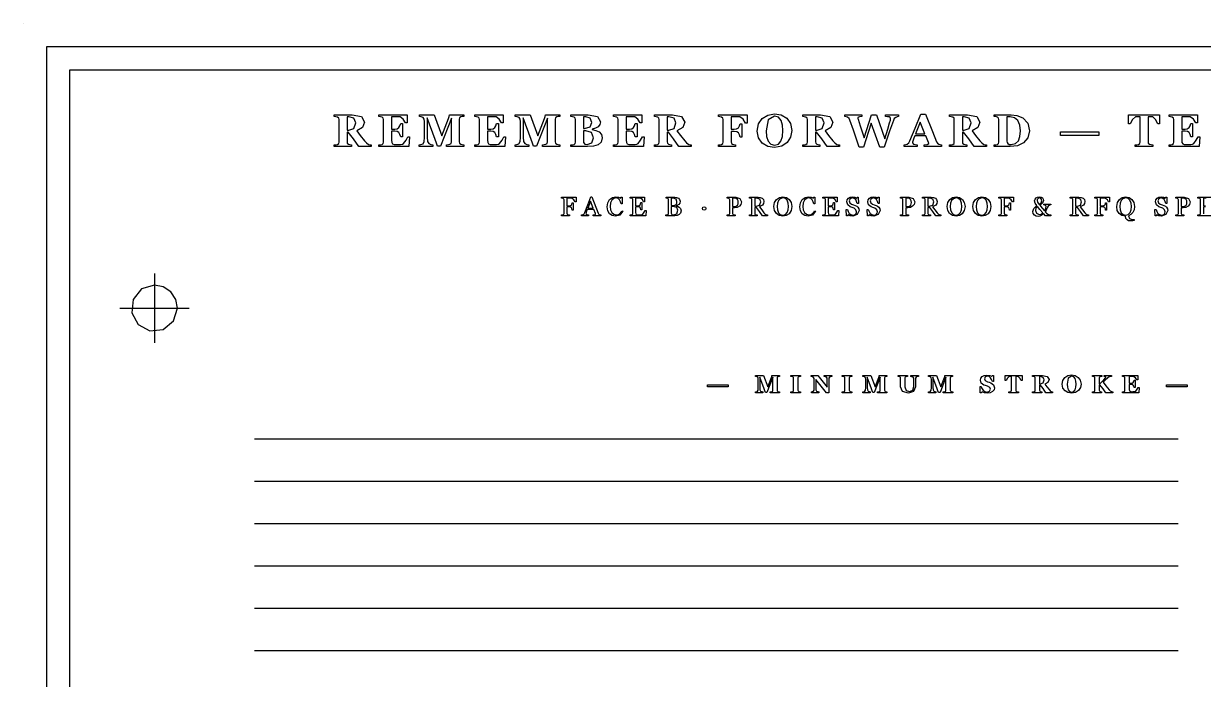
# Model space of a CAD drawing. Extents: x 0 to 118, y 2 to 170.
# Drawn here: x 0 to 76.6, y 127.4 to 170 of the extents above; entities that cross this region are included whole.
import ezdxf

# ---------------------------------------------------------------- set-up
doc = ezdxf.new("R2010")
doc.units = 0

msp = doc.modelspace()

# ---------------------------------------------------------------- linework, layer by layer
at = {"layer": 'Layer 1', "color": 7}
for points in [[(0, 170), (0, 170), (0, 170), (0, 170), (0, 170)], [(1.5, 168.5), (118.5, 168.5), (118.5, 1.5), (1.5, 1.5), (1.5, 168.5)], [(3, 167), (117, 167), (117, 3), (3, 3), (3, 167)], [(22.570557, 162), (21.773682, 162), (21.429443, 162.503906), (21.0896, 162.9375), (21.009033, 162.9375), (21.009033, 162.306152), (21.028076, 162.216797), (21.104248, 162.155273), (21.190673, 162.130371), (21.293213, 162.114259), (21.293213, 162), (20.184326, 162), (20.184326, 162.114258), (20.295654, 162.125975), (20.395263, 162.146483), (20.46997, 162.205076), (20.489013, 162.297361), (20.489013, 163.76367), (20.4729, 163.851561), (20.395264, 163.913084), (20.283935, 163.945311), (20.184326, 163.964353), (20.184326, 164.078611), (21.350342, 164.078611), (21.943603, 163.955564), (22.147217, 163.586423), (22.02124, 163.234861), (21.640381, 163.028318), (21.871826, 162.72949), (22.148682, 162.382322), (22.271728, 162.241697), (22.410889, 162.140623), (22.495849, 162.123045), (22.570557, 162.114255), (22.570557, 162)], [(24.91919, 163.54834), (24.807861, 163.54834), (24.661377, 163.788575), (24.454834, 163.93213), (24.331787, 163.943847), (24.202881, 163.946777), (23.901123, 163.946777), (23.901123, 163.144043), (24.11499, 163.144043), (24.261475, 163.163085), (24.381592, 163.236327), (24.448975, 163.35498), (24.494385, 163.502929), (24.605713, 163.502929), (24.605713, 162.635741), (24.494385, 162.635741), (24.448975, 162.78955), (24.381592, 162.918456), (24.267334, 162.990234), (24.11499, 163.010741), (23.901123, 163.010741), (23.901123, 162.41162), (23.914308, 162.262206), (23.967042, 162.17871), (24.066652, 162.142089), (24.240968, 162.133299), (24.364015, 162.134774), (24.489992, 162.143564), (24.604249, 162.165536), (24.684816, 162.208017), (24.843019, 162.426278), (24.958742, 162.64747), (25.065675, 162.64747), (25.026122, 162), (23.076416, 162), (23.076416, 162.114258), (23.187744, 162.125975), (23.287353, 162.146483), (23.36206, 162.205076), (23.381103, 162.297361), (23.381103, 163.76367), (23.364991, 163.850096), (23.287354, 163.913084), (23.18042, 163.945311), (23.076416, 163.964353), (23.076416, 164.078611), (24.91919, 164.078611), (24.91919, 163.54834)], [(28.596435, 162), (27.46997, 162), (27.46997, 162.114258), (27.591552, 162.128905), (27.691162, 162.150878), (27.7688, 162.210936), (27.792225, 162.307616), (27.792225, 163.86035), (27.07738, 162.03369), (26.89281, 162.03369), (26.826892, 162.225585), (26.743395, 162.455565), (26.217517, 163.883788), (26.217517, 162.619628), (26.240942, 162.342772), (26.320042, 162.205077), (26.450415, 162.146483), (26.583715, 162.114257), (26.583715, 162), (25.69016, 162), (25.69016, 162.114258), (25.808812, 162.1333), (25.945042, 162.1875), (26.024145, 162.325195), (26.044645, 162.603515), (26.044645, 163.6333), (26.02122, 163.788574), (25.950907, 163.888183), (25.83079, 163.946777), (25.70628, 163.964354), (25.70628, 164.078612), (26.662822, 164.078612), (27.175517, 162.706053), (27.607645, 163.820799), (27.650127, 163.967284), (27.672102, 164.078612), (28.593487, 164.078612), (28.593487, 163.964354), (28.495345, 163.952637), (28.3972, 163.929199), (28.321027, 163.869141), (28.303452, 163.77832), (28.303452, 162.306152), (28.321027, 162.216797), (28.3972, 162.155273), (28.492415, 162.130371), (28.596417, 162.114259), (28.596435, 162)], [(31.153075, 163.54834), (31.041747, 163.54834), (30.895263, 163.788574), (30.68872, 163.932129), (30.565675, 163.943847), (30.436767, 163.946776), (30.13501, 163.946776), (30.13501, 163.144042), (30.348877, 163.144042), (30.495362, 163.163085), (30.615477, 163.236327), (30.682862, 163.354979), (30.728272, 163.502928), (30.8396, 163.502928), (30.8396, 162.635741), (30.728272, 162.635741), (30.682862, 162.789549), (30.615477, 162.918456), (30.50122, 162.990233), (30.348877, 163.010741), (30.13501, 163.010741), (30.13501, 162.41162), (30.148185, 162.262205), (30.20092, 162.178709), (30.30053, 162.142088), (30.474845, 162.133298), (30.597892, 162.134773), (30.72387, 162.143563), (30.838127, 162.165536), (30.918692, 162.208016), (31.076897, 162.426278), (31.19262, 162.647469), (31.299552, 162.647469), (31.26001, 162), (29.310303, 162), (29.310303, 162.114258), (29.42163, 162.125975), (29.52124, 162.146483), (29.595948, 162.205076), (29.614998, 162.297361), (29.614998, 163.76367), (29.598897, 163.850096), (29.52126, 163.913084), (29.414327, 163.945311), (29.310322, 163.964353), (29.310322, 164.078611), (31.153095, 164.078611), (31.153075, 163.54834)], [(34.830323, 162), (33.703857, 162), (33.703857, 162.114258), (33.82544, 162.128905), (33.92505, 162.150878), (34.002685, 162.210936), (34.02611, 162.307616), (34.02611, 163.86035), (33.311267, 162.03369), (33.126697, 162.03369), (33.060778, 162.225585), (32.977283, 162.455565), (32.451403, 163.883788), (32.451403, 162.619628), (32.474828, 162.342772), (32.55393, 162.205077), (32.6843, 162.146483), (32.817602, 162.114257), (32.817602, 162), (31.924048, 162), (31.924048, 162.114258), (32.0427, 162.1333), (32.17893, 162.1875), (32.258032, 162.325195), (32.278532, 162.603515), (32.278532, 163.6333), (32.255107, 163.788574), (32.184795, 163.888183), (32.064677, 163.946777), (31.940165, 163.964354), (31.940165, 164.078612), (32.896707, 164.078612), (33.409405, 162.706053), (33.841532, 163.820799), (33.884012, 163.967284), (33.905987, 164.078612), (34.827375, 164.078612), (34.827375, 163.964354), (34.72923, 163.952637), (34.631085, 163.929199), (34.554915, 163.869141), (34.53734, 163.77832), (34.53734, 162.306152), (34.554915, 162.216797), (34.631085, 162.155273), (34.7263, 162.130371), (34.830305, 162.114259), (34.830323, 162)], [(37.379638, 162.953613), (37.531982, 162.791016), (37.590575, 162.5625), (37.523193, 162.294433), (37.332763, 162.123047), (37.028075, 162.027832), (36.62378, 162), (35.54419, 162), (35.54419, 162.114258), (35.658447, 162.12744), (35.755127, 162.147948), (35.82837, 162.205077), (35.84887, 162.298827), (35.84887, 163.76367), (35.832745, 163.851561), (35.75511, 163.913084), (35.64964, 163.943846), (35.544172, 163.964354), (35.544172, 164.078611), (36.673567, 164.078611), (37.2888, 163.961424), (37.477765, 163.615721), (37.435285, 163.429686), (37.313702, 163.29199), (37.142317, 163.19824), (36.92845, 163.132322), (36.92845, 163.10449), (37.165755, 163.053221), (37.37962, 162.953611), (37.379638, 162.953613)], [(40.158935, 163.54834), (40.047607, 163.54834), (39.901122, 163.788574), (39.69458, 163.932129), (39.571533, 163.943847), (39.442628, 163.946776), (39.14087, 163.946776), (39.14087, 163.144042), (39.354737, 163.144042), (39.50122, 163.163085), (39.621337, 163.236327), (39.68872, 163.354979), (39.73413, 163.502928), (39.84546, 163.502928), (39.84546, 162.635741), (39.73413, 162.635741), (39.68872, 162.789549), (39.621337, 162.918456), (39.50708, 162.990233), (39.354737, 163.010741), (39.14087, 163.010741), (39.14087, 162.41162), (39.154045, 162.262205), (39.20678, 162.178709), (39.30639, 162.142088), (39.480705, 162.133298), (39.603752, 162.134773), (39.72973, 162.143563), (39.843987, 162.165536), (39.924552, 162.208016), (40.082755, 162.426278), (40.19848, 162.647469), (40.305412, 162.647469), (40.26587, 162), (38.316162, 162), (38.316162, 162.114258), (38.42749, 162.125975), (38.5271, 162.146483), (38.601807, 162.205076), (38.620857, 162.297361), (38.620857, 163.76367), (38.604757, 163.850096), (38.52712, 163.913084), (38.420185, 163.945311), (38.316182, 163.964353), (38.316182, 164.078611), (40.158955, 164.078611), (40.158935, 163.54834)], [(43.365967, 162), (42.569092, 162), (42.224852, 162.503906), (41.88501, 162.9375), (41.804442, 162.9375), (41.804442, 162.306152), (41.823492, 162.216797), (41.899662, 162.155273), (41.98609, 162.130371), (42.088627, 162.114259), (42.088627, 162), (40.979742, 162), (40.979742, 162.114258), (41.09107, 162.125975), (41.19068, 162.146483), (41.265385, 162.205076), (41.284435, 162.297361), (41.284435, 163.76367), (41.26831, 163.851561), (41.190675, 163.913084), (41.079345, 163.945311), (40.979737, 163.964353), (40.979737, 164.078611), (42.145752, 164.078611), (42.739012, 163.955564), (42.942627, 163.586423), (42.81665, 163.234861), (42.43579, 163.028318), (42.667237, 162.72949), (42.944092, 162.382322), (43.067137, 162.241697), (43.2063, 162.140623), (43.29126, 162.123045), (43.365967, 162.114255), (43.365967, 162)], [(47.00122, 163.523438), (46.888427, 163.523438), (46.73755, 163.78125), (46.533935, 163.932129), (46.416747, 163.942384), (46.281982, 163.946779), (45.958253, 163.946779), (45.958253, 163.130862), (46.164795, 163.130862), (46.317138, 163.149904), (46.431398, 163.221681), (46.50171, 163.343264), (46.54419, 163.491213), (46.655518, 163.491213), (46.655518, 162.616701), (46.54419, 162.616701), (46.49878, 162.776369), (46.431398, 162.902345), (46.322997, 162.971193), (46.164795, 162.994631), (45.958253, 162.994631), (45.958253, 162.306154), (45.977303, 162.215334), (46.053475, 162.155275), (46.141365, 162.130373), (46.254157, 162.11426), (46.254157, 162), (45.133553, 162), (45.133553, 162.114258), (45.246345, 162.125975), (45.34449, 162.146483), (45.417732, 162.203611), (45.438232, 162.297361), (45.438232, 163.76367), (45.419182, 163.850096), (45.344475, 163.913084), (45.236077, 163.945311), (45.133537, 163.964353), (45.133537, 164.078611), (47.001212, 164.078611), (47.00122, 163.523438)], [(49.568115, 163.847168), (49.81128, 163.507325), (49.9021, 163.053223), (49.825927, 162.621094), (49.6062, 162.268067), (49.25171, 162.027832), (48.766845, 161.942871), (48.337648, 162.017579), (47.98169, 162.234375), (47.73999, 162.572754), (47.650635, 163.016602), (47.73706, 163.478027), (47.977295, 163.833985), (48.334717, 164.056641), (48.7771, 164.135742), (49.213622, 164.059571), (49.568115, 163.847168), (49.568115, 163.847168)], [(52.993408, 162), (52.196533, 162), (51.852295, 162.503906), (51.51245, 162.9375), (51.431885, 162.9375), (51.431885, 162.306152), (51.450935, 162.216797), (51.527108, 162.155273), (51.613533, 162.130371), (51.716073, 162.114259), (51.716073, 162), (50.607185, 162), (50.607185, 162.114258), (50.718513, 162.125975), (50.818123, 162.146483), (50.89283, 162.205076), (50.91188, 162.297361), (50.91188, 163.76367), (50.89578, 163.851561), (50.818143, 163.913084), (50.706815, 163.945311), (50.607205, 163.964353), (50.607205, 164.078611), (51.77322, 164.078611), (52.366483, 163.955564), (52.570095, 163.586423), (52.44412, 163.234861), (52.06326, 163.028318), (52.294705, 162.72949), (52.57156, 162.382322), (52.694608, 162.241697), (52.833768, 162.140623), (52.918728, 162.123045), (52.993435, 162.114255), (52.993408, 162)], [(56.833253, 163.961426), (56.742432, 163.940918), (56.653075, 163.902832), (56.556398, 163.819336), (56.505128, 163.709473), (56.256102, 162.996094), (55.90747, 161.976563), (55.613037, 161.976563), (55.06372, 163.521973), (54.568602, 161.976563), (54.27417, 161.976563), (53.89917, 163.072266), (53.679443, 163.718262), (53.616455, 163.83252), (53.525635, 163.905762), (53.440675, 163.943848), (53.338135, 163.964356), (53.338135, 164.078613), (54.447023, 164.078613), (54.447023, 163.967285), (54.300538, 163.943848), (54.224365, 163.921875), (54.192138, 163.896973), (54.186288, 163.873535), (54.190688, 163.833984), (54.202413, 163.790039), (54.344503, 163.356445), (54.608175, 162.563965), (55.08132, 164.078613), (55.391865, 164.078613), (55.941183, 162.51709), (56.134543, 163.132324), (56.257587, 163.541016), (56.304462, 163.715332), (56.322038, 163.836914), (56.29274, 163.889648), (56.216568, 163.927734), (56.109635, 163.948242), (55.99684, 163.961424), (55.99684, 164.078612), (56.833268, 164.078612), (56.833253, 163.961426)], [(59.634523, 162), (58.502198, 162), (58.502198, 162.114258), (58.688232, 162.14209), (58.795165, 162.199219), (58.79224, 162.225586), (58.780515, 162.265137), (58.60327, 162.695801), (57.885495, 162.695801), (57.829833, 162.555176), (57.778562, 162.411621), (57.74487, 162.292969), (57.74047, 162.241699), (57.810783, 162.161133), (58.048088, 162.114258), (58.048088, 162), (57.19555, 162), (57.19555, 162.114258), (57.303948, 162.128905), (57.400628, 162.164062), (57.501703, 162.250487), (57.572015, 162.372069), (57.911858, 163.196776), (58.289788, 164.107909), (58.582755, 164.107909), (59.032463, 162.991698), (59.309318, 162.312011), (59.357658, 162.231444), (59.441155, 162.164062), (59.53637, 162.128905), (59.634515, 162.114258), (59.634523, 162)], [(62.539795, 162), (61.74292, 162), (61.398682, 162.503906), (61.058838, 162.9375), (60.978273, 162.9375), (60.978273, 162.306152), (60.997323, 162.216797), (61.073495, 162.155273), (61.15992, 162.130371), (61.262457, 162.114259), (61.262457, 162), (60.153572, 162), (60.153572, 162.114258), (60.2649, 162.125975), (60.36451, 162.146483), (60.439217, 162.205076), (60.458267, 162.297361), (60.458267, 163.76367), (60.442142, 163.851561), (60.364507, 163.913084), (60.25318, 163.945311), (60.15357, 163.964353), (60.15357, 164.078611), (61.319585, 164.078611), (61.912847, 163.955564), (62.11646, 163.586423), (61.990482, 163.234861), (61.609625, 163.028318), (61.84107, 162.72949), (62.117925, 162.382322), (62.240972, 162.241697), (62.380132, 162.140623), (62.465092, 162.123045), (62.5398, 162.114255), (62.539795, 162)], [(64.917725, 163.864746), (65.225343, 163.532227), (65.34253, 163.025391), (65.23706, 162.56543), (64.960205, 162.246094), (64.560303, 162.060058), (64.093018, 162), (63.045655, 162), (63.045655, 162.114258), (63.162843, 162.123048), (63.256593, 162.140625), (63.329835, 162.199219), (63.350335, 162.290039), (63.350335, 163.763672), (63.331285, 163.853027), (63.256577, 163.918946), (63.137925, 163.952637), (63.04271, 163.964355), (63.04271, 164.078612), (64.148667, 164.078612), (64.52806, 164.033202), (64.91771, 163.864745), (64.917725, 163.864746)], [(73.786378, 163.483887), (73.673585, 163.483887), (73.5271, 163.769531), (73.34253, 163.933594), (73.226808, 163.943849), (73.108155, 163.948244), (73.039308, 163.948244), (73.039308, 162.317872), (73.058357, 162.224122), (73.133065, 162.161134), (73.237067, 162.133302), (73.35865, 162.11426), (73.35865, 162), (72.199957, 162), (72.199957, 162.114258), (72.31861, 162.125975), (72.42408, 162.146483), (72.500252, 162.209471), (72.519302, 162.303221), (72.519302, 163.94824), (72.450455, 163.94824), (72.331802, 163.943846), (72.21608, 163.933591), (72.030045, 163.769528), (71.885025, 163.483883), (71.772232, 163.483883), (71.772232, 164.07861), (73.786392, 164.07861), (73.786378, 163.483887)], [(76.249268, 163.54834), (76.13794, 163.54834), (75.991455, 163.788574), (75.784913, 163.932129), (75.661865, 163.943847), (75.53296, 163.946776), (75.2312, 163.946776), (75.2312, 163.144042), (75.445068, 163.144042), (75.591553, 163.163085), (75.71167, 163.236327), (75.779053, 163.354979), (75.824463, 163.502928), (75.93579, 163.502928), (75.93579, 162.635741), (75.824463, 162.635741), (75.779053, 162.789549), (75.71167, 162.918456), (75.597413, 162.990233), (75.445068, 163.010741), (75.2312, 163.010741), (75.2312, 162.41162), (75.244375, 162.262205), (75.29711, 162.178709), (75.396718, 162.142088), (75.571035, 162.133298), (75.694083, 162.134773), (75.820058, 162.143563), (75.934315, 162.165536), (76.014883, 162.208016), (76.173085, 162.426278), (76.288808, 162.647469), (76.395743, 162.647469), (76.3562, 162), (74.406495, 162), (74.406495, 162.114258), (74.517823, 162.125975), (74.617433, 162.146483), (74.692138, 162.205076), (74.711187, 162.297361), (74.711187, 163.76367), (74.695062, 163.850096), (74.617427, 163.913084), (74.510492, 163.945311), (74.40649, 163.964353), (74.40649, 164.078611), (76.249262, 164.078611), (76.249268, 163.54834)], [(21.572998, 163.54541), (21.455811, 163.848633), (21.124756, 163.945312), (21.009033, 163.945312), (21.009033, 163.075195), (21.120361, 163.075195), (21.454346, 163.187988), (21.572998, 163.54541), (21.572998, 163.54541)], [(36.90796, 163.579102), (36.809815, 163.848633), (36.51831, 163.945312), (36.445068, 163.942383), (36.368898, 163.939452), (36.368898, 163.168945), (36.445068, 163.168945), (36.795165, 163.278808), (36.90796, 163.579101), (36.90796, 163.579102)], [(42.368407, 163.54541), (42.25122, 163.848633), (41.920165, 163.945312), (41.804443, 163.945312), (41.804443, 163.075195), (41.915773, 163.075195), (42.249755, 163.187988), (42.368408, 163.54541), (42.368407, 163.54541)], [(49.19165, 162.360352), (49.286865, 162.66211), (49.316162, 163.042969), (49.289795, 163.393067), (49.20337, 163.697754), (49.036378, 163.911621), (48.7771, 163.992188), (48.374267, 163.740235), (48.236572, 163.03125), (48.26587, 162.663575), (48.361085, 162.361817), (48.528075, 162.158204), (48.7771, 162.086426), (49.026122, 162.159668), (49.19165, 162.360352), (49.19165, 162.360352)], [(51.99585, 163.54541), (51.878663, 163.848633), (51.547608, 163.945312), (51.431885, 163.945312), (51.431885, 163.075195), (51.543213, 163.075195), (51.877198, 163.187988), (51.99585, 163.54541), (51.99585, 163.54541)], [(58.543213, 162.84082), (58.241455, 163.59375), (57.944093, 162.84082), (58.543213, 162.84082)], [(61.542237, 163.54541), (61.42505, 163.848633), (61.093995, 163.945312), (60.978273, 163.945312), (60.978273, 163.075195), (61.0896, 163.075195), (61.423585, 163.187988), (61.542238, 163.54541), (61.542237, 163.54541)], [(64.618898, 162.375), (64.7229, 162.65332), (64.756593, 163.026856), (64.712648, 163.40332), (64.58374, 163.69336), (64.371338, 163.879394), (64.084228, 163.945312), (63.96704, 163.942383), (63.870363, 163.939452), (63.870363, 162.361816), (63.883538, 162.268066), (63.931878, 162.197753), (64.013908, 162.149413), (64.142815, 162.133301), (64.426995, 162.194824), (64.61889, 162.375), (64.618898, 162.375)], [(37.010497, 162.581543), (36.881592, 162.914062), (36.510987, 163.029785), (36.43628, 163.026855), (36.368897, 163.023925), (36.368897, 162.263671), (36.450927, 162.171386), (36.61792, 162.134765), (36.900635, 162.251953), (37.010497, 162.581543), (37.010497, 162.581543)], [(69.837648, 162.722168), (67.360595, 162.722168), (67.360595, 162.960938), (69.837648, 162.960938), (69.837648, 162.722168)], [(35.883727, 158.40918), (35.81964, 158.40918), (35.744445, 158.553589), (35.635925, 158.638183), (35.572693, 158.643311), (35.490662, 158.645011), (35.287292, 158.645011), (35.287292, 158.15795), (35.426575, 158.15795), (35.524842, 158.170768), (35.584655, 158.211784), (35.615417, 158.269889), (35.634217, 158.355338), (35.699157, 158.355338), (35.699157, 157.879386), (35.634217, 157.879386), (35.616267, 157.964835), (35.58465, 158.034049), (35.51971, 158.076774), (35.42657, 158.088737), (35.287287, 158.088737), (35.287287, 157.67089), (35.298387, 157.620475), (35.337695, 157.584586), (35.393237, 157.570059), (35.458177, 157.560659), (35.458177, 157.5), (34.932665, 157.5), (34.932665, 157.560669), (35.001025, 157.565797), (35.056567, 157.576049), (35.09331, 157.60852), (35.105285, 157.661498), (35.105285, 158.536498), (35.095885, 158.586059), (35.05658, 158.621948), (34.994203, 158.6416), (34.932678, 158.651855), (34.932678, 158.712524), (35.883728, 158.712524), (35.883727, 158.40918)], [(37.496887, 157.5), (36.991883, 157.5), (36.991883, 157.560669), (37.102113, 157.577759), (37.146545, 157.609375), (37.144795, 157.628175), (37.13967, 157.647828), (37.03884, 157.919556), (36.614157, 157.919556), (36.57485, 157.815308), (36.54836, 157.733277), (36.532985, 157.673462), (36.52871, 157.635865), (36.582542, 157.582886), (36.70388, 157.560669), (36.70388, 157.5), (36.247583, 157.5), (36.247583, 157.560669), (36.303125, 157.570069), (36.357813, 157.592287), (36.41079, 157.640138), (36.447533, 157.710206), (36.649192, 158.222902), (36.845727, 158.729615), (36.914085, 158.729615), (37.31826, 157.683717), (37.347312, 157.629884), (37.392602, 157.589723), (37.44387, 157.569216), (37.49685, 157.560671), (37.496887, 157.5)], [(38.449525, 157.471802), (38.241027, 157.514526), (38.065002, 157.637573), (37.943665, 157.833252), (37.898377, 158.094727), (37.94281, 158.35791), (38.065857, 158.562134), (38.249572, 158.692871), (38.476012, 158.739014), (38.638367, 158.716796), (38.776795, 158.654418), (38.811827, 158.712524), (38.880187, 158.712524), (38.887887, 158.28015), (38.81782, 158.28015), (38.776805, 158.416869), (38.712717, 158.54248), (38.615305, 158.633056), (38.486277, 158.666381), (38.331615, 158.629638), (38.208567, 158.521118), (38.130807, 158.345092), (38.10261, 158.106689), (38.131662, 157.893066), (38.216257, 157.723022), (38.345285, 157.609374), (38.512767, 157.568359), (38.640085, 157.589721), (38.740915, 157.647827), (38.81611, 157.733276), (38.86909, 157.837524), (38.933177, 157.806762), (38.738352, 157.548706), (38.449535, 157.471801), (38.449525, 157.471802)], [(40.433532, 157.857178), (40.410463, 157.5), (39.40387, 157.5), (39.40387, 157.560669), (39.47223, 157.567504), (39.52777, 157.579466), (39.565367, 157.612792), (39.576467, 157.664916), (39.576467, 158.536498), (39.567067, 158.586058), (39.52776, 158.621947), (39.465382, 158.6416), (39.40386, 158.651855), (39.40386, 158.712524), (40.342092, 158.712524), (40.342092, 158.420287), (40.278005, 158.420287), (40.203665, 158.55786), (40.095997, 158.638182), (40.032765, 158.64331), (39.949025, 158.64501), (39.758475, 158.64501), (39.758475, 158.163076), (39.895193, 158.163076), (39.990895, 158.175039), (40.04473, 158.216909), (40.076345, 158.282705), (40.094295, 158.361319), (40.15838, 158.361319), (40.15838, 157.887075), (40.094295, 157.887075), (40.075495, 157.973379), (40.044735, 158.040029), (39.984065, 158.083608), (39.895198, 158.093861), (39.75848, 158.093861), (39.75848, 157.729848), (39.76618, 157.643544), (39.796087, 157.595692), (39.856755, 157.57433), (39.96613, 157.570057), (40.040472, 157.570057), (40.11823, 157.573475), (40.18488, 157.585437), (40.23444, 157.610217), (40.316472, 157.734118), (40.372015, 157.857166), (40.433532, 157.857178)], [(42.589172, 158.064819), (42.677185, 157.970825), (42.71222, 157.829834), (42.675475, 157.682861), (42.579772, 157.580322), (42.44989, 157.520508), (42.301207, 157.5), (41.72699, 157.5), (41.72699, 157.560669), (41.786805, 157.567504), (41.8432, 157.581176), (41.880797, 157.612793), (41.891897, 157.664917), (41.891897, 158.536499), (41.881647, 158.587768), (41.843195, 158.623657), (41.785945, 158.643309), (41.732965, 158.651855), (41.732965, 158.712524), (42.292657, 158.712524), (42.41656, 158.699706), (42.530207, 158.654418), (42.613092, 158.573241), (42.645565, 158.448485), (42.62249, 158.333983), (42.557547, 158.248534), (42.466972, 158.190429), (42.357597, 158.15454), (42.357597, 158.14685), (42.473807, 158.120361), (42.589165, 158.064819), (42.589172, 158.064819)], [(42.38324, 158.247681), (42.42682, 158.328003), (42.439645, 158.431397), (42.384957, 158.587769), (42.212352, 158.645019), (42.143137, 158.643319), (42.073922, 158.641619), (42.073922, 158.175921), (42.182445, 158.175921), (42.302072, 158.193866), (42.38325, 158.247699), (42.38324, 158.247681)], [(46.634705, 158.413452), (46.597107, 158.245117), (46.494567, 158.124634), (46.351867, 158.054565), (46.18695, 158.032348), (46.051087, 158.032348), (46.051087, 157.664916), (46.060487, 157.611938), (46.101505, 157.577758), (46.155337, 157.566651), (46.227115, 157.560668), (46.227115, 157.5), (45.706727, 157.5), (45.706727, 157.560669), (45.765687, 157.566652), (45.820375, 157.577759), (45.85712, 157.61023), (45.86907, 157.664917), (45.86907, 158.539917), (45.86052, 158.59375), (45.820358, 158.629639), (45.755418, 158.645019), (45.70073, 158.651854), (45.70073, 158.712523), (46.25444, 158.712523), (46.528733, 158.630492), (46.63469, 158.413451), (46.634705, 158.413452)], [(46.37494, 158.206665), (46.41339, 158.29126), (46.42279, 158.370727), (46.41084, 158.469849), (46.371532, 158.557861), (46.29292, 158.620239), (46.171582, 158.642457), (46.0511, 158.642457), (46.0511, 158.10669), (46.138257, 158.10669), (46.287792, 158.134888), (46.374952, 158.206666), (46.37494, 158.206665)], [(48.329895, 157.5), (48.00348, 157.5), (47.806945, 157.793945), (47.617248, 158.049439), (47.493348, 158.049439), (47.493348, 157.664917), (47.502748, 157.611939), (47.542908, 157.577759), (47.59674, 157.566651), (47.661683, 157.560669), (47.661683, 157.5), (47.148988, 157.5), (47.148988, 157.560669), (47.207948, 157.566652), (47.262635, 157.577759), (47.299378, 157.61023), (47.311353, 157.664917), (47.311353, 158.541626), (47.302803, 158.594605), (47.262643, 158.629639), (47.2071, 158.643312), (47.148995, 158.651857), (47.148995, 158.712525), (47.708688, 158.712525), (47.853095, 158.696291), (47.975288, 158.645875), (48.059883, 158.556154), (48.0915, 158.423708), (48.070125, 158.299806), (48.006893, 158.206667), (47.914608, 158.14258), (47.795833, 158.097292), (47.944515, 157.89734), (48.090633, 157.699953), (48.158138, 157.623903), (48.218805, 157.584596), (48.274348, 157.567506), (48.32989, 157.560671), (48.329895, 157.5)], [(47.880432, 158.404053), (47.8172, 158.578369), (47.63861, 158.643311), (47.493347, 158.643311), (47.493347, 158.122925), (47.605285, 158.122925), (47.80182, 158.19812), (47.880432, 158.404053), (47.880432, 158.404053)], [(49.73114, 158.56897), (49.85675, 158.366455), (49.902037, 158.104981), (49.855895, 157.842651), (49.727722, 157.641846), (49.543152, 157.515381), (49.319275, 157.470947), (49.085145, 157.517944), (48.901427, 157.650391), (48.78009, 157.851196), (48.73651, 158.104981), (48.782655, 158.368164), (48.909972, 158.56897), (49.096252, 158.697144), (49.319275, 158.741577), (49.54657, 158.696289), (49.73114, 158.56897), (49.73114, 158.56897)], [(49.60382, 157.70935), (49.673035, 157.885376), (49.69526, 158.104981), (49.670485, 158.333985), (49.599562, 158.511719), (49.481642, 158.624512), (49.31929, 158.665527), (49.144973, 158.61853), (49.027908, 158.49292), (48.96382, 158.316894), (48.94332, 158.104981), (48.965545, 157.882812), (49.035613, 157.706787), (49.151825, 157.588867), (49.319305, 157.546997), (49.484223, 157.589722), (49.60385, 157.70935), (49.60382, 157.70935)], [(50.963195, 157.471802), (50.7547, 157.514526), (50.578675, 157.637573), (50.457337, 157.833252), (50.412047, 158.094727), (50.456482, 158.35791), (50.57953, 158.562134), (50.763245, 158.692871), (50.989685, 158.739014), (51.152037, 158.716796), (51.290467, 158.654418), (51.3255, 158.712524), (51.39386, 158.712524), (51.40156, 158.28015), (51.331492, 158.28015), (51.290477, 158.416869), (51.22639, 158.54248), (51.128977, 158.633056), (50.99995, 158.666381), (50.845285, 158.629638), (50.72224, 158.521118), (50.64448, 158.345092), (50.616282, 158.106689), (50.645335, 157.893066), (50.72993, 157.723022), (50.858957, 157.609374), (51.026437, 157.568359), (51.153757, 157.589721), (51.254587, 157.647827), (51.329782, 157.733276), (51.382762, 157.837524), (51.446847, 157.806762), (51.252025, 157.548706), (50.963205, 157.471801), (50.963195, 157.471802)], [(52.947205, 157.857178), (52.924132, 157.5), (51.917542, 157.5), (51.917542, 157.560669), (51.9859, 157.567504), (52.041442, 157.579466), (52.07904, 157.612792), (52.09014, 157.664916), (52.09014, 158.536498), (52.08074, 158.586058), (52.041432, 158.621947), (51.979055, 158.6416), (51.917532, 158.651855), (51.917532, 158.712524), (52.855765, 158.712524), (52.855765, 158.420287), (52.791677, 158.420287), (52.717335, 158.55786), (52.60967, 158.638182), (52.546437, 158.64331), (52.462697, 158.64501), (52.272145, 158.64501), (52.272145, 158.163076), (52.408865, 158.163076), (52.504567, 158.175039), (52.5584, 158.216909), (52.590017, 158.282705), (52.607967, 158.361319), (52.672055, 158.361319), (52.672055, 157.887075), (52.607967, 157.887075), (52.589167, 157.973379), (52.558405, 158.040029), (52.497737, 158.083608), (52.40887, 158.093861), (52.27215, 158.093861), (52.27215, 157.729848), (52.27985, 157.643544), (52.309757, 157.595692), (52.370427, 157.57433), (52.479802, 157.570057), (52.554142, 157.570057), (52.631902, 157.573475), (52.698552, 157.585437), (52.748112, 157.610217), (52.830145, 157.734118), (52.885685, 157.857166), (52.947205, 157.857178)], [(54.200622, 158.056275), (54.25702, 157.96228), (54.27582, 157.84436), (54.157045, 157.579468), (53.862245, 157.47522), (53.699892, 157.5), (53.559755, 157.561523), (53.523012, 157.499145), (53.454652, 157.499145), (53.442677, 157.914428), (53.511892, 157.914428), (53.561452, 157.775146), (53.637502, 157.65979), (53.740895, 157.579467), (53.879322, 157.54956), (53.981862, 157.56494), (54.05364, 157.608519), (54.0938, 157.674315), (54.107475, 157.762328), (54.06646, 157.897337), (53.944267, 157.993041), (53.816947, 158.041747), (53.693047, 158.093016), (53.533257, 158.2135), (53.47686, 158.409178), (53.505057, 158.538207), (53.58538, 158.645018), (53.702445, 158.714232), (53.843437, 158.739867), (53.992972, 158.714232), (54.114312, 158.654418), (54.149345, 158.712523), (54.217705, 158.712523), (54.22453, 158.310057), (54.155317, 158.310057), (54.112592, 158.442504), (54.051922, 158.557006), (53.962202, 158.635619), (53.83232, 158.665526), (53.69389, 158.613402), (53.63664, 158.486083), (53.673382, 158.355345), (53.780195, 158.270751), (53.902387, 158.218627), (54.019452, 158.172484), (54.11772, 158.122069), (54.200605, 158.056273), (54.200622, 158.056275)], [(55.557435, 158.056275), (55.61383, 157.96228), (55.63263, 157.84436), (55.513855, 157.579468), (55.219055, 157.47522), (55.056702, 157.5), (54.916565, 157.561523), (54.879822, 157.499145), (54.811462, 157.499145), (54.799512, 157.914428), (54.868725, 157.914428), (54.918287, 157.775146), (54.994335, 157.65979), (55.09773, 157.579467), (55.236157, 157.54956), (55.338697, 157.56494), (55.410475, 157.608519), (55.450635, 157.674315), (55.46431, 157.762328), (55.423295, 157.897337), (55.301102, 157.993041), (55.173782, 158.041747), (55.04988, 158.093016), (54.89009, 158.2135), (54.833695, 158.409178), (54.861892, 158.538207), (54.942215, 158.645018), (55.05928, 158.714232), (55.200272, 158.739867), (55.349807, 158.714232), (55.471145, 158.654418), (55.50618, 158.712523), (55.57454, 158.712523), (55.581365, 158.310057), (55.51215, 158.310057), (55.469427, 158.442504), (55.408757, 158.557006), (55.319035, 158.635619), (55.189152, 158.665526), (55.050725, 158.613402), (54.993475, 158.486083), (55.030217, 158.355345), (55.13703, 158.270751), (55.259222, 158.218627), (55.376287, 158.172484), (55.474552, 158.122069), (55.55744, 158.056273), (55.557435, 158.056275)], [(57.884827, 158.413452), (57.84723, 158.245117), (57.74469, 158.124634), (57.60199, 158.054565), (57.437072, 158.032348), (57.301207, 158.032348), (57.301207, 157.664916), (57.310607, 157.611938), (57.351622, 157.577758), (57.405457, 157.566651), (57.477235, 157.560668), (57.477235, 157.5), (56.956848, 157.5), (56.956848, 157.560669), (57.015808, 157.566652), (57.070495, 157.577759), (57.10724, 157.61023), (57.119215, 157.664917), (57.119215, 158.539917), (57.110665, 158.59375), (57.070503, 158.629639), (57.005563, 158.645019), (56.950875, 158.651854), (56.950875, 158.712523), (57.504585, 158.712523), (57.778878, 158.630492), (57.884835, 158.413451), (57.884827, 158.413452)], [(57.62506, 158.206665), (57.663512, 158.29126), (57.672912, 158.370727), (57.660937, 158.469849), (57.62163, 158.557861), (57.543017, 158.620239), (57.42168, 158.642457), (57.301195, 158.642457), (57.301195, 158.10669), (57.388355, 158.10669), (57.53789, 158.134888), (57.625047, 158.206666), (57.62506, 158.206665)], [(59.580017, 157.5), (59.2536, 157.5), (59.057068, 157.793945), (58.86737, 158.049439), (58.74347, 158.049439), (58.74347, 157.664917), (58.75287, 157.611939), (58.793033, 157.577759), (58.846865, 157.566651), (58.911808, 157.560669), (58.911808, 157.5), (58.399113, 157.5), (58.399113, 157.560669), (58.458073, 157.566652), (58.51276, 157.577759), (58.549503, 157.61023), (58.561453, 157.664917), (58.561453, 158.541626), (58.552903, 158.594605), (58.512743, 158.629639), (58.4572, 158.643312), (58.399095, 158.651857), (58.399095, 158.712525), (58.958787, 158.712525), (59.103195, 158.696291), (59.225387, 158.645875), (59.309982, 158.556154), (59.3416, 158.423708), (59.32025, 158.299806), (59.257018, 158.206667), (59.164733, 158.14258), (59.045958, 158.097292), (59.194638, 157.89734), (59.340758, 157.699953), (59.408263, 157.623903), (59.46893, 157.584596), (59.524473, 157.567506), (59.580015, 157.560671), (59.580017, 157.5)], [(59.130555, 158.404053), (59.067322, 158.578369), (58.888732, 158.643311), (58.74347, 158.643311), (58.74347, 158.122925), (58.855407, 158.122925), (59.05194, 158.19812), (59.130555, 158.404053), (59.130555, 158.404053)], [(60.981262, 158.56897), (61.106872, 158.366455), (61.15216, 158.104981), (61.106017, 157.842651), (60.977845, 157.641846), (60.793275, 157.515381), (60.569397, 157.470947), (60.335265, 157.517944), (60.15155, 157.650391), (60.030212, 157.851196), (59.986632, 158.104981), (60.032775, 158.368164), (60.160095, 158.56897), (60.346375, 158.697144), (60.569397, 158.741577), (60.796692, 158.696289), (60.981262, 158.56897), (60.981262, 158.56897)], [(60.853942, 157.70935), (60.923157, 157.885376), (60.945382, 158.104981), (60.920607, 158.333985), (60.849685, 158.511719), (60.731765, 158.624512), (60.569412, 158.665527), (60.395095, 158.61853), (60.27803, 158.49292), (60.213943, 158.316894), (60.193443, 158.104981), (60.215668, 157.882812), (60.285735, 157.706787), (60.401948, 157.588867), (60.569428, 157.546997), (60.734345, 157.589722), (60.853973, 157.70935), (60.853942, 157.70935)], [(62.658507, 158.56897), (62.784117, 158.366455), (62.829407, 158.104981), (62.783265, 157.842651), (62.65509, 157.641846), (62.47052, 157.515381), (62.246642, 157.470947), (62.012512, 157.517944), (61.828797, 157.650391), (61.707457, 157.851196), (61.66388, 158.104981), (61.710022, 158.368164), (61.837342, 158.56897), (62.02362, 158.697144), (62.246642, 158.741577), (62.473937, 158.696289), (62.658507, 158.56897), (62.658507, 158.56897)], [(62.53119, 157.70935), (62.600402, 157.885376), (62.622627, 158.104981), (62.597852, 158.333985), (62.52693, 158.511719), (62.40901, 158.624512), (62.246655, 158.665527), (62.07234, 158.61853), (61.955272, 158.49292), (61.891188, 158.316894), (61.870688, 158.104981), (61.892913, 157.882812), (61.962983, 157.706787), (62.079193, 157.588867), (62.246673, 157.546997), (62.41159, 157.589722), (62.53122, 157.70935), (62.53119, 157.70935)], [(64.297303, 158.40918), (64.233215, 158.40918), (64.15802, 158.553589), (64.0495, 158.638183), (63.986268, 158.643311), (63.904235, 158.645011), (63.700868, 158.645011), (63.700868, 158.15795), (63.84015, 158.15795), (63.938415, 158.170768), (63.99823, 158.211784), (64.028993, 158.269889), (64.047793, 158.355339), (64.112735, 158.355339), (64.112735, 157.879386), (64.047793, 157.879386), (64.029843, 157.964835), (63.998228, 158.034049), (63.933285, 158.076774), (63.840148, 158.088737), (63.700865, 158.088737), (63.700865, 157.67089), (63.711965, 157.620475), (63.751273, 157.584586), (63.806813, 157.570059), (63.871755, 157.560659), (63.871755, 157.5), (63.346243, 157.5), (63.346243, 157.560669), (63.414603, 157.565797), (63.470145, 157.576049), (63.506888, 157.60852), (63.518838, 157.661498), (63.518838, 158.536498), (63.509438, 158.586059), (63.470133, 158.621948), (63.407753, 158.6416), (63.34623, 158.651855), (63.34623, 158.712524), (64.29728, 158.712524), (64.297303, 158.40918)], [(66.73578, 158.207519), (66.634095, 158.187012), (66.55548, 158.137451), (66.518738, 158.076783), (66.475157, 157.981934), (66.423035, 157.874268), (66.354675, 157.768311), (66.438415, 157.678589), (66.52301, 157.609375), (66.619568, 157.57605), (66.722963, 157.56067), (66.722963, 157.5), (66.37091, 157.5), (66.243593, 157.645264), (66.17865, 157.581177), (66.1026, 157.52478), (66.012878, 157.484619), (65.907775, 157.470092), (65.782165, 157.488892), (65.668518, 157.546997), (65.588195, 157.647828), (65.557435, 157.7948), (65.612975, 157.986206), (65.822328, 158.169068), (65.71466, 158.327149), (65.676208, 158.476685), (65.699283, 158.584351), (65.765933, 158.670655), (65.861635, 158.722779), (65.976138, 158.741579), (66.095768, 158.719361), (66.180363, 158.662964), (66.22565, 158.587769), (66.241875, 158.50232), (66.177788, 158.32544), (66.002618, 158.192994), (66.159843, 157.994752), (66.30767, 157.819581), (66.396538, 157.991334), (66.428155, 158.134034), (66.387993, 158.176759), (66.278618, 158.20752), (66.278618, 158.268189), (66.735773, 158.268189), (66.73578, 158.207519)], [(66.131653, 158.48523), (66.0932, 158.61853), (65.983825, 158.665527), (65.917175, 158.649292), (65.871887, 158.608276), (65.847112, 158.557007), (65.839412, 158.508301), (65.870172, 158.388672), (65.965877, 158.243409), (66.09234, 158.35022), (66.131647, 158.48523), (66.131653, 158.48523)], [(69.1734, 157.5), (68.846985, 157.5), (68.650453, 157.793945), (68.460755, 158.049439), (68.336853, 158.049439), (68.336853, 157.664917), (68.346253, 157.611939), (68.386413, 157.577759), (68.440248, 157.566651), (68.505188, 157.560669), (68.505188, 157.5), (67.992493, 157.5), (67.992493, 157.560669), (68.051453, 157.566652), (68.10614, 157.577759), (68.142883, 157.61023), (68.154833, 157.664917), (68.154833, 158.541626), (68.146283, 158.594605), (68.10612, 158.629639), (68.050578, 158.643312), (67.992473, 158.651857), (67.992473, 158.712525), (68.552165, 158.712525), (68.696575, 158.696291), (68.818768, 158.645875), (68.903363, 158.556154), (68.934978, 158.423708), (68.913628, 158.299806), (68.850395, 158.206667), (68.75811, 158.14258), (68.639335, 158.097292), (68.788018, 157.89734), (68.934135, 157.699953), (69.00164, 157.623903), (69.06231, 157.584596), (69.117853, 157.567506), (69.173393, 157.560671), (69.1734, 157.5)], [(68.723938, 158.404053), (68.660705, 158.578369), (68.482118, 158.643311), (68.336853, 158.643311), (68.336853, 158.122925), (68.448793, 158.122925), (68.645325, 158.19812), (68.723938, 158.404053), (68.723938, 158.404053)], [(70.536195, 158.40918), (70.472108, 158.40918), (70.396913, 158.553589), (70.28839, 158.638184), (70.225158, 158.643312), (70.143128, 158.645012), (69.939757, 158.645012), (69.939757, 158.157951), (70.07904, 158.157951), (70.177307, 158.170769), (70.237122, 158.211784), (70.267882, 158.26989), (70.286682, 158.355339), (70.351622, 158.355339), (70.351622, 157.879387), (70.286682, 157.879387), (70.268732, 157.964836), (70.237117, 158.03405), (70.172175, 158.076774), (70.079035, 158.088737), (69.939752, 158.088737), (69.939752, 157.67089), (69.950852, 157.620475), (69.990157, 157.584587), (70.0457, 157.570059), (70.110642, 157.560659), (70.110642, 157.5), (69.58513, 157.5), (69.58513, 157.560669), (69.653487, 157.565797), (69.70903, 157.576049), (69.745772, 157.60852), (69.757747, 157.661498), (69.757747, 158.536498), (69.748347, 158.586059), (69.70904, 158.621948), (69.646662, 158.6416), (69.58514, 158.651855), (69.58514, 158.712524), (70.53619, 158.712524), (70.536195, 158.40918)], [(71.998108, 158.56897), (72.123717, 158.366456), (72.169007, 158.104981), (72.1391, 157.893067), (72.054505, 157.71875), (71.930603, 157.590577), (71.769958, 157.504273), (71.837463, 157.335938), (71.97931, 157.260743), (72.08612, 157.26587), (72.14679, 157.274415), (72.14679, 157.20691), (72.050232, 157.183838), (71.890442, 157.17102), (71.778502, 157.18811), (71.679382, 157.241089), (71.605042, 157.334229), (71.567445, 157.472656), (71.341002, 157.52478), (71.162415, 157.657227), (71.04535, 157.855469), (71.00348, 158.104981), (71.049622, 158.368164), (71.17694, 158.56897), (71.36322, 158.697144), (71.586242, 158.741578), (71.813537, 158.696289), (71.998107, 158.56897), (71.998108, 158.56897)], [(71.870788, 157.709351), (71.940003, 157.885377), (71.962228, 158.104981), (71.937453, 158.333985), (71.866528, 158.511719), (71.748608, 158.624512), (71.586255, 158.665528), (71.41194, 158.618531), (71.294873, 158.49292), (71.230788, 158.316895), (71.210288, 158.104981), (71.232513, 157.882813), (71.302583, 157.706787), (71.418793, 157.588868), (71.586273, 157.546998), (71.75119, 157.589722), (71.870818, 157.709351), (71.870788, 157.709351)], [(74.247743, 158.056275), (74.304137, 157.962281), (74.322937, 157.844361), (74.204162, 157.579468), (73.909363, 157.47522), (73.74701, 157.5), (73.606873, 157.561524), (73.57013, 157.499146), (73.50177, 157.499146), (73.48982, 157.914429), (73.559033, 157.914429), (73.608595, 157.775147), (73.684645, 157.65979), (73.788038, 157.579468), (73.926465, 157.549561), (74.029005, 157.564941), (74.100783, 157.60852), (74.140943, 157.674316), (74.154618, 157.762328), (74.113603, 157.897338), (73.99141, 157.993041), (73.86409, 158.041747), (73.740188, 158.093017), (73.580398, 158.2135), (73.524003, 158.409179), (73.5522, 158.538207), (73.632523, 158.645019), (73.749588, 158.714233), (73.89058, 158.739868), (74.040115, 158.714233), (74.161453, 158.654418), (74.196488, 158.712524), (74.264848, 158.712524), (74.271673, 158.310058), (74.202458, 158.310058), (74.159735, 158.442504), (74.099065, 158.557006), (74.009343, 158.635619), (73.87946, 158.665526), (73.741033, 158.613403), (73.683783, 158.486083), (73.720525, 158.355346), (73.827338, 158.270751), (73.94953, 158.218627), (74.066595, 158.172484), (74.16486, 158.12207), (74.247748, 158.056274), (74.247743, 158.056275)], [(75.778015, 158.413453), (75.740417, 158.245118), (75.637877, 158.124634), (75.495177, 158.054566), (75.33026, 158.032349), (75.194397, 158.032349), (75.194397, 157.664917), (75.203797, 157.611938), (75.244812, 157.577758), (75.298645, 157.566651), (75.370422, 157.560668), (75.370422, 157.5), (74.850037, 157.5), (74.850037, 157.560669), (74.908997, 157.566652), (74.963685, 157.577759), (75.000427, 157.61023), (75.012377, 157.664917), (75.012377, 158.539917), (75.003827, 158.59375), (74.963667, 158.629639), (74.898725, 158.645019), (74.844037, 158.651854), (74.844037, 158.712523), (75.397747, 158.712523), (75.67204, 158.630492), (75.777997, 158.413451), (75.778015, 158.413453)], [(75.51825, 158.206665), (75.556703, 158.29126), (75.566102, 158.370727), (75.554127, 158.469849), (75.514822, 158.557861), (75.436207, 158.620239), (75.31487, 158.642457), (75.194388, 158.642457), (75.194388, 158.10669), (75.281545, 158.10669), (75.431083, 158.134888), (75.51824, 158.206666), (75.51825, 158.206665)], [(77.288635, 157.5), (76.282043, 157.5), (76.282043, 157.560669), (76.350403, 157.567504), (76.405945, 157.579466), (76.443543, 157.612792), (76.454643, 157.664916), (76.454643, 158.536498), (76.445243, 158.586058), (76.405935, 158.621947), (76.343558, 158.6416), (76.282032, 158.651855), (76.282032, 158.712524), (77.220265, 158.712524)], [(76.8272, 158.64501), (76.636647, 158.64501), (76.636647, 158.163076), (76.773367, 158.163076)], [(37.008117, 157.995606), (36.824402, 158.465576), (36.644105, 157.995606), (37.008117, 157.995606)], [(42.50116, 157.860596), (42.428527, 158.037475), (42.222595, 158.106689), (42.13031, 158.104989), (42.073912, 158.103289), (42.073912, 157.676043), (42.117492, 157.594867), (42.23883, 157.567523), (42.433655, 157.641864), (42.50116, 157.860614), (42.50116, 157.860596)], [(44.325257, 157.977661), (44.290222, 157.89563), (44.20819, 157.862305), (44.125305, 157.89563), (44.091125, 157.977661), (44.125305, 158.059693), (44.20819, 158.094727), (44.290222, 158.059693), (44.325257, 157.977661), (44.325257, 157.977661)], [(66.198302, 157.694824), (66.01886, 157.915283), (65.859925, 158.118652), (65.761657, 158.00586), (65.73346, 157.858887), (65.799255, 157.665772), (65.97699, 157.589722), (66.099182, 157.616211), (66.198302, 157.694824), (66.198302, 157.694824)], [(76.773372, 158.093861), (76.636652, 158.093861), (76.636652, 157.729848), (76.644352, 157.643544)], [(8.5, 153.75), (8.5, 149.25)], [(8.5, 153), (7.666645, 152.747204), (7.114181, 152.074025), (7.028822, 151.207365), (7.43934, 150.43934), (8.207365, 150.028822), (9.074025, 150.114181), (9.747204, 150.666645), (10, 151.5), (9.885819, 152.074025), (9.56066, 152.56066), (9.074025, 152.885819), (8.5, 153), (8.5, 153)], [(6.25, 151.5), (10.75, 151.5)], [(62.602172, 145.969849), (62.409362, 145.995239), (62.258605, 146.055542), (62.203857, 146), (62.136412, 146), (62.126087, 146.407043), (62.194325, 146.407043), (62.253042, 146.284851), (62.335563, 146.1698), (62.443472, 146.083313), (62.583912, 146.049988), (62.748952, 146.102356), (62.806875, 146.235657), (62.75768, 146.345947), (62.606922, 146.423706), (62.483937, 146.463379), (62.379202, 146.500672), (62.210195, 146.630005), (62.155448, 146.818054), (62.18401, 146.944214), (62.267325, 147.053711), (62.401418, 147.127502), (62.579152, 147.156067), (62.754508, 147.129883), (62.883048, 147.078308), (62.931448, 147.125916), (63.000478, 147.125916), (63.006827, 146.741882), (62.93859, 146.741882), (62.882255, 146.868042), (62.814813, 146.975952), (62.72515, 147.04895), (62.606133, 147.076721), (62.46569, 147.02832), (62.411735, 146.908508), (62.45855, 146.798218), (62.606133, 146.722839), (62.725945, 146.683166), (62.834648, 146.645081), (63.00921, 146.522095), (63.069513, 146.328491), (63.035393, 146.187256), (62.943353, 146.073791), (62.796563, 145.996826), (62.602165, 145.969849), (62.602172, 145.969849)], [(68.50714, 147.000549), (68.638855, 146.816467), (68.68805, 146.570495), (68.64679, 146.336426), (68.52777, 146.145203), (68.335755, 146.015076), (68.07312, 145.969055), (67.840637, 146.009522), (67.647828, 146.126953), (67.516908, 146.310242), (67.468505, 146.550659), (67.51532, 146.800598), (67.645448, 146.993408), (67.83905, 147.114014), (68.078675, 147.15686), (68.315125, 147.1156), (68.50714, 147.000549), (68.50714, 147.000549)], [(45.760315, 146.391174), (44.41858, 146.391174), (44.41858, 146.520508), (45.760315, 146.520508), (45.760315, 146.391174)], [(49.108215, 146), (48.498047, 146), (48.498047, 146.06189), (48.563905, 146.069825), (48.61786, 146.081727), (48.659912, 146.114259), (48.672612, 146.166627), (48.672612, 147.007692), (48.285405, 146.018251), (48.18543, 146.018251), (48.149725, 146.122194), (48.104497, 146.246767), (47.819645, 147.020387), (47.819645, 146.335634), (47.832345, 146.18567), (47.87519, 146.111085), (47.945807, 146.079347), (48.018012, 146.061892), (48.018012, 146), (47.534005, 146), (47.534005, 146.06189), (47.598275, 146.072205), (47.672065, 146.101563), (47.714912, 146.176148), (47.726012, 146.326904), (47.726012, 146.884705), (47.713312, 146.968811), (47.675227, 147.022766), (47.610162, 147.054505), (47.54272, 147.064027), (47.54272, 147.125917), (48.060847, 147.125917), (48.338557, 146.382447), (48.572627, 146.986268), (48.595627, 147.065614), (48.607527, 147.125917), (49.10661, 147.125917), (49.10661, 147.064027), (49.05345, 147.05768), (49.000287, 147.044985), (48.959027, 147.012453), (48.949503, 146.963258), (48.949503, 146.165834), (48.959027, 146.117434), (49.000287, 146.084108), (49.051862, 146.070618), (49.108197, 146.061891), (49.108215, 146)], [(50.46875, 146), (49.8443, 146), (49.8443, 146.06189), (49.906982, 146.06665), (49.964905, 146.076172), (50.004577, 146.107117), (50.015677, 146.157105), (50.015677, 146.955322), (50.005352, 147.00293), (49.964887, 147.036255), (49.908552, 147.052125), (49.844282, 147.064028), (49.844282, 147.125917), (50.468733, 147.125917), (50.468733, 147.064028), (50.409222, 147.056885), (50.34892, 147.044983), (50.30766, 147.012451), (50.297335, 146.963256), (50.297335, 146.165832), (50.30766, 146.116638), (50.34892, 146.084106), (50.40367, 146.069824), (50.468733, 146.061889), (50.46875, 146)], [(52.491822, 147.064026), (52.428345, 147.055298), (52.35376, 147.024354), (52.311708, 146.950562), (52.299808, 146.798218), (52.299808, 145.993653), (52.158573, 145.993653), (51.457155, 146.864076), (51.457155, 146.335633), (51.469855, 146.18567), (51.512703, 146.111085), (51.58094, 146.08014), (51.655525, 146.06189), (51.655525, 146), (51.171518, 146), (51.171518, 146.06189), (51.242135, 146.072997), (51.309578, 146.101562), (51.35163, 146.170592), (51.36353, 146.326904), (51.36353, 146.860107), (51.35083, 146.934693), (51.312745, 146.995789), (51.248475, 147.037842), (51.166747, 147.062439), (51.166747, 147.125916), (51.590455, 147.125916), (52.206177, 146.364197), (52.206177, 146.790283), (52.192677, 146.94104), (52.149832, 147.014832), (52.081595, 147.045776), (52.008595, 147.064026), (52.008595, 147.125916), (52.491812, 147.125916), (52.491822, 147.064026)], [(53.80713, 146), (53.182678, 146), (53.182678, 146.06189), (53.245363, 146.06665), (53.303283, 146.076172), (53.342958, 146.107117), (53.354058, 146.157105), (53.354058, 146.955322), (53.343733, 147.00293), (53.303265, 147.036255), (53.24693, 147.052125), (53.18266, 147.064028), (53.18266, 147.125917), (53.807113, 147.125917), (53.807113, 147.064028), (53.747603, 147.056885), (53.6873, 147.044983), (53.64604, 147.012451), (53.635715, 146.963256), (53.635715, 146.165832), (53.64604, 146.116638), (53.6873, 146.084106), (53.742048, 146.069824), (53.807113, 146.061889), (53.80713, 146)], [(56.084108, 146), (55.473938, 146), (55.473938, 146.06189), (55.539795, 146.069825), (55.59375, 146.081727), (55.635803, 146.114259), (55.648503, 146.166627), (55.648503, 147.007692), (55.261298, 146.018251), (55.16132, 146.018251), (55.125615, 146.122194), (55.080388, 146.246767), (54.795538, 147.020387), (54.795538, 146.335634), (54.808238, 146.18567), (54.851085, 146.111085), (54.921703, 146.079347), (54.993907, 146.061892), (54.993907, 146), (54.509898, 146), (54.509898, 146.06189), (54.574168, 146.072205), (54.64796, 146.101563), (54.690805, 146.176148), (54.701905, 146.326904), (54.701905, 146.884705), (54.689205, 146.968811), (54.651117, 147.022766), (54.586055, 147.054505), (54.51861, 147.064027), (54.51861, 147.125917), (55.036737, 147.125917), (55.314447, 146.382447), (55.548517, 146.986268), (55.571517, 147.065614), (55.583417, 147.125917), (56.082502, 147.125917), (56.082502, 147.064027), (56.02934, 147.05768), (55.97618, 147.044985), (55.93492, 147.012453), (55.925395, 146.963258), (55.925395, 146.165834), (55.93492, 146.117434), (55.97618, 146.084108), (56.027752, 146.070618), (56.08409, 146.061891), (56.084108, 146)], [(58.12146, 147.064026), (58.05481, 147.052919), (57.982605, 147.024354), (57.939757, 146.952943), (57.927858, 146.798219), (57.927858, 146.379273), (57.80249, 146.081727), (57.470825, 145.969056), (57.098695, 146.07776), (56.96698, 146.38086), (56.96698, 146.95691), (56.95588, 147.004517), (56.915413, 147.040223), (56.864632, 147.056886), (56.815438, 147.065613), (56.815438, 147.125916), (57.40577, 147.125916), (57.40577, 147.065613), (57.354195, 147.059266), (57.301033, 147.046571), (57.260568, 147.014832), (57.250243, 146.964845), (57.250243, 146.396729), (57.324033, 146.153138), (57.538268, 146.076966), (57.75488, 146.161073), (57.833433, 146.408631), (57.833433, 146.790284), (57.819158, 146.941834), (57.777105, 147.014832), (57.7049, 147.046571), (57.63349, 147.064026), (57.63349, 147.125915), (58.121465, 147.125915), (58.12146, 147.064026)], [(60.351622, 146), (59.741455, 146), (59.741455, 146.06189), (59.807312, 146.069825), (59.861267, 146.081727), (59.90332, 146.114259), (59.91602, 146.166627), (59.91602, 147.007692), (59.528812, 146.018251), (59.428837, 146.018251), (59.393132, 146.122194), (59.347905, 146.246767), (59.063055, 147.020387), (59.063055, 146.335634), (59.075755, 146.18567), (59.118602, 146.111085), (59.18922, 146.079347), (59.261422, 146.061892), (59.261422, 146), (58.777415, 146), (58.777415, 146.06189), (58.841685, 146.072205), (58.915478, 146.101563), (58.958323, 146.176148), (58.969423, 146.326904), (58.969423, 146.884705), (58.956722, 146.968811), (58.918637, 147.022766), (58.853575, 147.054505), (58.78613, 147.064027), (58.78613, 147.125917), (59.304257, 147.125917), (59.581967, 146.382447), (59.816037, 146.986268), (59.839037, 147.065614), (59.850937, 147.125917), (60.350022, 147.125917), (60.350022, 147.064027), (60.29686, 147.05768), (60.243697, 147.044985), (60.202437, 147.012453), (60.192912, 146.963258), (60.192912, 146.165834), (60.202437, 146.117434), (60.243697, 146.084108), (60.295272, 146.070618), (60.351607, 146.061891), (60.351622, 146)], [(64.85614, 146.803772), (64.795045, 146.803772), (64.715698, 146.958496), (64.615723, 147.047363), (64.55304, 147.052918), (64.48877, 147.055293), (64.451478, 147.055293), (64.451478, 146.172176), (64.461803, 146.121395), (64.502268, 146.087276), (64.558603, 146.072201), (64.62446, 146.061886), (64.62446, 146), (63.996835, 146), (63.996835, 146.06189), (64.061105, 146.068237), (64.118235, 146.079345), (64.159495, 146.113463), (64.16982, 146.164244), (64.16982, 147.055297), (64.132527, 147.055297), (64.068258, 147.052922), (64.005575, 147.047367), (63.904805, 146.9585), (63.826253, 146.803776), (63.765158, 146.803776), (63.765158, 147.125919), (64.85616, 147.125919), (64.85614, 146.803772)], [(66.838745, 146), (66.407105, 146), (66.220642, 146.272949), (66.03656, 146.507812), (65.99292, 146.507812), (65.99292, 146.165832), (66.003245, 146.117432), (66.044505, 146.084106), (66.091317, 146.070616), (66.14686, 146.061889), (66.14686, 146), (65.546212, 146), (65.546212, 146.06189), (65.606517, 146.068237), (65.660472, 146.079345), (65.700937, 146.111083), (65.711262, 146.161071), (65.711262, 146.955321), (65.702537, 147.002929), (65.660485, 147.036254), (65.60018, 147.053709), (65.546225, 147.064024), (65.546225, 147.125913), (66.177817, 147.125913), (66.499167, 147.059263), (66.609457, 146.859312), (66.54122, 146.668882), (66.334922, 146.557005), (66.460287, 146.395139), (66.610252, 146.20709), (66.676902, 146.130919), (66.75228, 146.07617), (66.798302, 146.066648), (66.838767, 146.061888), (66.838745, 146)], [(66.2984, 146.837097), (66.234925, 147.001343), (66.055603, 147.053711), (65.99292, 147.053711), (65.99292, 146.582398), (66.053223, 146.582398), (66.23413, 146.643494), (66.2984, 146.837097), (66.2984, 146.837097)], [(68.303223, 146.19519), (68.354798, 146.358643), (68.370672, 146.564942), (68.356397, 146.754578), (68.309583, 146.919617), (68.219127, 147.035461), (68.078688, 147.079102), (67.860485, 146.942627), (67.7859, 146.558594), (67.801775, 146.359436), (67.85335, 146.195984), (67.943805, 146.085693), (68.078693, 146.046814), (68.21358, 146.086487), (68.30324, 146.19519), (68.303223, 146.19519)], [(70.746825, 146), (70.300903, 146), (70.119203, 146.258667), (69.91211, 146.519714), (69.87085, 146.519714), (69.87085, 146.165832), (69.881175, 146.117432), (69.922435, 146.084106), (69.964487, 146.071412), (70.020822, 146.061889), (70.020822, 146), (69.422557, 146), (69.422557, 146.06189), (69.48286, 146.06665), (69.5384, 146.076172), (69.578075, 146.107117), (69.589175, 146.157105), (69.589175, 146.955322), (69.57965, 147.002137), (69.53839, 147.036255), (69.478883, 147.054505), (69.422548, 147.064028), (69.422548, 147.125917), (70.04065, 147.125917), (70.04065, 147.064028), (69.98114, 147.056885), (69.922425, 147.044983), (69.881165, 147.012451), (69.87084, 146.963256), (69.87084, 146.583984), (69.904165, 146.583984), (70.048575, 146.719665), (70.17632, 146.849792), (70.269155, 146.96167), (70.299308, 147.033081), (70.270743, 147.053711), (70.183463, 147.064026), (70.183463, 147.125915), (70.673025, 147.125915), (70.673025, 147.064026), (70.523855, 147.031494), (70.404043, 146.956116), (70.2636, 146.823608), (70.122365, 146.680786), (70.305655, 146.453064), (70.519095, 146.191223), (70.580983, 146.12854), (70.65795, 146.080932), (70.703175, 146.067442), (70.746815, 146.061887), (70.746825, 146)], [(72.374755, 146.838684), (72.314453, 146.838684), (72.235107, 146.968811), (72.12323, 147.04657), (72.05658, 147.052917), (71.986755, 147.054492), (71.823302, 147.054492), (71.823302, 146.619678), (71.939147, 146.619678), (72.018492, 146.629993), (72.083557, 146.669666), (72.120055, 146.733936), (72.144655, 146.814075), (72.204958, 146.814075), (72.204958, 146.344348), (72.144655, 146.344348), (72.120055, 146.427661), (72.083557, 146.497485), (72.021667, 146.536365), (71.939147, 146.547472), (71.823302, 146.547472), (71.823302, 146.222949), (71.830452, 146.142016), (71.859017, 146.096789), (71.912972, 146.076951), (72.007392, 146.072191), (72.074042, 146.072991), (72.14228, 146.077751), (72.20417, 146.089654), (72.24781, 146.112664), (72.333502, 146.230889), (72.396187, 146.350701), (72.45411, 146.350701), (72.432677, 146), (71.376587, 146), (71.376587, 146.06189), (71.43689, 146.068237), (71.490845, 146.079345), (71.53131, 146.111083), (71.541635, 146.161071), (71.541635, 146.955321), (71.53291, 147.002135), (71.490858, 147.036254), (71.432935, 147.053709), (71.3766, 147.064024), (71.3766, 147.125913), (72.374767, 147.125913), (72.374755, 146.838684)], [(75.580628, 146.391174), (74.238893, 146.391174), (74.238893, 146.520508), (75.580628, 146.520508), (75.580628, 146.391174)], [(15, 143), (75, 143)], [(15, 140.25), (75, 140.25)], [(15, 137.5), (75, 137.5)], [(15, 134.75), (75, 134.75)], [(15, 132), (75, 132)], [(15, 129.25), (75, 129.25)]]:
    msp.add_lwpolyline(points, dxfattribs=at)

doc.saveas('drawing.dxf')
